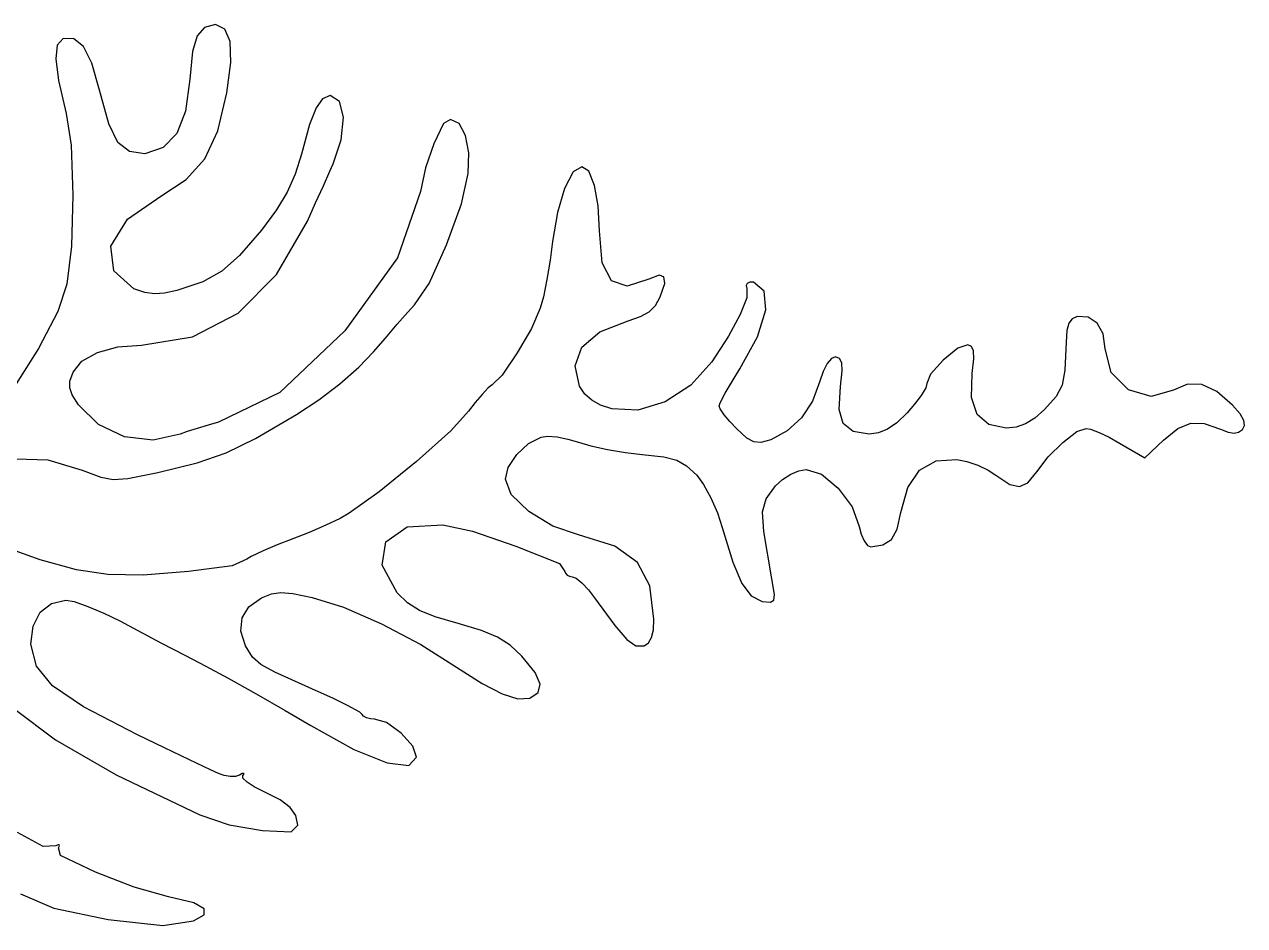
# Model space of a CAD drawing. Extents: x -744 to 286, y -828 to 175.
# Drawn here: x -480.8 to -275.2, y -593.5 to -441.7 of the extents above; entities that cross this region are included whole.
import ezdxf

# ---------------------------------------------------------------- set-up
doc = ezdxf.new("R2010")
doc.units = 0
doc.layers.get('0').update_dxf_attribs({"linetype": 'CONTINUOUS'})

msp = doc.modelspace()

# ---------------------------------------------------------------- linework, layer by layer
for p, q in [((-448.64, -441.67), (-450.48, -442.19)), ((-447.06, -442.46), (-448.64, -441.67)), ((-451.71, -443.58), (-452.48, -446.22)), ((-450.48, -442.19), (-451.71, -443.58)), ((-446.16, -444.55), (-447.06, -442.46)), ((-475.28, -445.17), (-475.54, -447.47)), ((-474.27, -444.05), (-475.28, -445.17)), ((-472.46, -444.09), (-474.27, -444.05)), ((-470.85, -445.39), (-472.46, -444.09)), ((-469.43, -448.21), (-470.85, -445.39)), ((-446.02, -448.09), (-446.16, -444.55)), ((-475.54, -447.47), (-475.09, -451.11)), ((-452.48, -446.22), (-452.93, -450.91)), ((-446.68, -453.2), (-446.02, -448.09)), ((-468.15, -452.76), (-469.43, -448.21)), ((-475.09, -451.11), (-473.77, -456.67)), ((-452.93, -450.91), (-453.66, -456.28)), ((-466.61, -458.4), (-468.15, -452.76)), ((-448.23, -459.58), (-446.68, -453.2)), ((-430.56, -454.2), (-431.67, -455.72)), ((-429.28, -453.67), (-430.56, -454.2)), ((-427.73, -454.65), (-429.28, -453.67)), ((-453.66, -456.28), (-455.15, -460.07)), ((-431.67, -455.72), (-432.77, -458.55)), ((-427.07, -457.32), (-427.73, -454.65)), ((-473.77, -456.67), (-472.92, -462.01)), ((-465.04, -461.55), (-466.61, -458.4)), ((-427.43, -461.11), (-427.07, -457.32)), ((-410.21, -458.39), (-411.81, -461.8)), ((-409.03, -457.68), (-410.21, -458.39)), ((-407.58, -458.37), (-409.03, -457.68)), ((-406.51, -460.36), (-407.58, -458.37)), ((-455.15, -460.07), (-457.45, -462.42)), ((-450.43, -464.29), (-448.23, -459.58)), ((-432.77, -458.55), (-434.15, -463.55)), ((-405.96, -463.31), (-406.51, -460.36)), ((-472.92, -462.01), (-472.66, -470.42)), ((-463.1, -463.1), (-465.04, -461.55)), ((-457.45, -462.42), (-460.53, -463.48)), ((-428.8, -465.17), (-427.43, -461.11)), ((-411.81, -461.8), (-413.23, -465.86)), ((-460.53, -463.48), (-463.1, -463.1)), ((-453.53, -467.82), (-450.43, -464.29)), ((-434.15, -463.55), (-435.2, -466.92)), ((-406.07, -466.77), (-405.96, -463.31)), ((-430.43, -468.84), (-429.33, -466.37)), ((-429.33, -466.37), (-428.8, -465.17)), ((-413.23, -465.86), (-414.07, -469.82)), ((-388.35, -466.48), (-389.79, -469.33)), ((-386.89, -465.67), (-388.35, -466.48)), ((-385.72, -466.38), (-386.89, -465.67)), ((-384.77, -468.8), (-385.72, -466.38)), ((-457.81, -470.62), (-453.53, -467.82)), ((-435.2, -466.92), (-436.53, -469.93)), ((-407.19, -471.91), (-406.07, -466.77)), ((-472.66, -470.42), (-472.88, -479.05)), ((-463.42, -474.46), (-457.81, -470.62)), ((-436.53, -469.93), (-438.35, -472.93)), ((-431.74, -471.75), (-430.43, -468.84)), ((-414.07, -469.82), (-417.96, -480.97)), ((-389.79, -469.33), (-391.02, -473.38)), ((-384.12, -472.26), (-384.77, -468.8)), ((-433.12, -474.83), (-431.74, -471.75)), ((-409.7, -478.8), (-407.19, -471.91)), ((-383.93, -476.45), (-384.12, -472.26)), ((-466.26, -479.02), (-463.42, -474.46)), ((-438.35, -472.93), (-440.87, -476.33)), ((-438.32, -483.78), (-433.12, -474.83)), ((-391.02, -473.38), (-391.81, -478.23)), ((-440.87, -476.33), (-444.55, -480.62)), ((-383.48, -481.86), (-383.93, -476.45)), ((-412.62, -485.33), (-409.7, -478.8)), ((-391.81, -478.23), (-392.23, -481.4)), ((-472.88, -479.05), (-473.68, -485.44)), ((-465.76, -483.19), (-466.26, -479.02)), ((-444.55, -480.62), (-447.54, -483.25)), ((-417.96, -480.97), (-426.84, -493.29)), ((-392.23, -481.4), (-392.78, -484.66)), ((-381.91, -484.87), (-383.48, -481.86)), ((-462.35, -486.2), (-465.76, -483.19)), ((-450.77, -485.03), (-455.13, -486.52)), ((-447.54, -483.25), (-450.77, -485.03)), ((-444.82, -490.33), (-438.32, -483.78)), ((-392.78, -484.66), (-393.38, -487.57)), ((-379.28, -485.76), (-381.91, -484.87)), ((-375.6, -484.59), (-379.28, -485.76)), ((-373.89, -483.9), (-375.6, -484.59)), ((-373.07, -484.21), (-373.89, -483.9)), ((-372.91, -485.29), (-373.07, -484.21)), ((-358.61, -485.1), (-359.03, -485.29)), ((-357.98, -485.11), (-358.61, -485.1)), ((-356.19, -486.58), (-357.98, -485.11)), ((-473.68, -485.44), (-475.17, -490.04)), ((-460.52, -486.82), (-462.35, -486.2)), ((-458.9, -487.07), (-460.52, -486.82)), ((-457.2, -486.97), (-458.9, -487.07)), ((-455.13, -486.52), (-457.2, -486.97)), ((-415.06, -488.88), (-412.62, -485.33)), ((-373.69, -487.54), (-372.91, -485.29)), ((-359.03, -485.29), (-359.19, -485.67)), ((-359.19, -485.67), (-359.1, -486.18)), ((-359.1, -486.18), (-359.08, -487.74)), ((-355.89, -489.73), (-356.19, -486.58)), ((-416.21, -490.15), (-415.06, -488.88)), ((-393.38, -487.57), (-393.92, -489.49)), ((-375.55, -490.08), (-374.5, -489.01)), ((-374.5, -489.01), (-373.69, -487.54)), ((-359.08, -487.74), (-360.23, -490.56)), ((-475.17, -490.04), (-478.41, -496.27)), ((-452.47, -494.3), (-444.82, -490.33)), ((-417.99, -492.18), (-416.21, -490.15)), ((-393.92, -489.49), (-395.39, -492.87)), ((-379.08, -491.58), (-377, -490.9)), ((-377, -490.9), (-375.55, -490.08)), ((-360.23, -490.56), (-362.18, -494.16)), ((-357.29, -494.31), (-355.89, -489.73)), ((-304.3, -491.26), (-304.87, -492.01)), ((-303.45, -490.87), (-304.3, -491.26)), ((-301.58, -490.97), (-303.45, -490.87)), ((-300.06, -491.98), (-301.58, -490.97)), ((-426.84, -493.29), (-437.8, -503.66)), ((-420, -494.5), (-417.99, -492.18)), ((-395.39, -492.87), (-397.77, -497)), ((-383.86, -493.44), (-379.08, -491.58)), ((-305.19, -493.24), (-305.31, -495.2)), ((-304.87, -492.01), (-305.19, -493.24)), ((-299.08, -493.82), (-300.06, -491.98)), ((-461.07, -495.68), (-452.47, -494.3)), ((-421.97, -496.8), (-420, -494.5)), ((-386.92, -496.05), (-383.86, -493.44)), ((-362.18, -494.16), (-365, -498.52)), ((-360.25, -499.68), (-357.29, -494.31)), ((-305.31, -495.2), (-305.5, -499.94)), ((-298.75, -496.3), (-299.08, -493.82)), ((-478.41, -496.27), (-482.17, -502.21)), ((-471.11, -498.4), (-468.5, -496.94)), ((-468.5, -496.94), (-465.06, -496)), ((-465.06, -496), (-461.07, -495.68)), ((-424.48, -499.43), (-421.97, -496.8)), ((-397.77, -497), (-400.31, -500.76)), ((-388.03, -499.19), (-386.92, -496.05)), ((-323.55, -496.22), (-326.01, -498.25)), ((-321.88, -495.67), (-323.55, -496.22)), ((-321.25, -495.95), (-321.88, -495.67)), ((-320.91, -496.67), (-321.25, -495.95)), ((-320.86, -498.03), (-320.91, -496.67)), ((-297.69, -500.28), (-298.75, -496.3)), ((-472.6, -500.25), (-471.11, -498.4)), ((-427.65, -502.21), (-424.48, -499.43)), ((-387.28, -502.61), (-388.03, -499.19)), ((-365, -498.52), (-368.51, -502.45)), ((-345.56, -498.8), (-346.22, -500.11)), ((-344.86, -497.95), (-345.56, -498.8)), ((-344.17, -497.67), (-344.86, -497.95)), ((-343.47, -497.95), (-344.17, -497.67)), ((-343.1, -498.65), (-343.47, -497.95)), ((-343.05, -500.03), (-343.1, -498.65)), ((-326.01, -498.25), (-328.18, -500.57)), ((-321.12, -500.45), (-320.86, -498.03)), ((-473.13, -501.74), (-472.6, -500.25)), ((-400.31, -500.76), (-402.02, -502.39)), ((-361.59, -501.82), (-360.25, -499.68)), ((-346.22, -500.11), (-346.78, -501.79)), ((-343.34, -502.67), (-343.05, -500.03)), ((-328.18, -500.57), (-328.75, -502.14)), ((-321.24, -504.51), (-321.12, -500.45)), ((-305.5, -499.94), (-305.97, -502.44)), ((-294.81, -503.25), (-297.69, -500.28)), ((-473.18, -502.89), (-473.13, -501.74)), ((-472.75, -504.09), (-473.18, -502.89)), ((-431.23, -504.93), (-427.65, -502.21)), ((-402.67, -502.91), (-403.7, -504.02)), ((-402.02, -502.39), (-402.67, -502.91)), ((-386.39, -503.93), (-387.28, -502.61)), ((-368.51, -502.45), (-372.85, -505.26)), ((-362.72, -503.77), (-361.59, -501.82)), ((-346.78, -501.79), (-348.04, -505.12)), ((-343.55, -506.51), (-343.34, -502.67)), ((-328.94, -502.89), (-329.74, -504.17)), ((-328.75, -502.14), (-328.94, -502.89)), ((-305.97, -502.44), (-306.97, -504.34)), ((-290.95, -504.35), (-294.81, -503.25)), ((-287.24, -503.26), (-290.95, -504.35)), ((-284.84, -502.26), (-287.24, -503.26)), ((-282.42, -502.31), (-284.84, -502.26)), ((-279.93, -503.48), (-282.42, -502.31)), ((-277.3, -505.79), (-279.93, -503.48)), ((-471.68, -505.77), (-472.75, -504.09)), ((-437.8, -503.66), (-448.09, -508.69)), ((-434.97, -507.39), (-431.23, -504.93)), ((-404.85, -505.38), (-405.99, -506.84)), ((-403.7, -504.02), (-404.85, -505.38)), ((-385.23, -504.98), (-386.39, -503.93)), ((-383.73, -505.8), (-385.23, -504.98)), ((-372.85, -505.26), (-377.47, -506.65)), ((-363.75, -505.97), (-363.61, -505.41)), ((-363.61, -505.41), (-362.72, -503.77)), ((-348.04, -505.12), (-349.9, -507.93)), ((-330.83, -505.63), (-332.11, -507.1)), ((-329.74, -504.17), (-330.83, -505.63)), ((-320.3, -507.37), (-321.24, -504.51)), ((-306.97, -504.34), (-308.94, -506.56)), ((-468.32, -509.07), (-471.68, -505.77)), ((-441.9, -511.44), (-434.97, -507.39)), ((-405.99, -506.84), (-408.95, -510.13)), ((-381.83, -506.42), (-383.73, -505.8)), ((-377.47, -506.65), (-381.83, -506.42)), ((-363.6, -506.45), (-363.75, -505.97)), ((-362.89, -507.44), (-363.6, -506.45)), ((-361.94, -508.57), (-362.89, -507.44)), ((-342.85, -508.9), (-343.55, -506.51)), ((-332.11, -507.1), (-333.84, -508.76)), ((-318.33, -509.07), (-320.3, -507.37)), ((-308.94, -506.56), (-310.58, -507.98)), ((-276, -507.29), (-277.3, -505.79)), ((-275.35, -508.37), (-276, -507.29)), ((-463.92, -511.14), (-468.32, -509.07)), ((-451.7, -509.72), (-453.38, -510.27)), ((-449.85, -509.17), (-451.7, -509.72)), ((-448.09, -508.69), (-449.85, -509.17)), ((-360.82, -509.75), (-361.94, -508.57)), ((-359.08, -511.36), (-360.82, -509.75)), ((-349.9, -507.93), (-352.28, -510.13)), ((-341.21, -510.22), (-342.85, -508.9)), ((-333.84, -508.76), (-335.4, -509.85)), ((-315.38, -509.67), (-318.33, -509.07)), ((-313.71, -509.49), (-315.38, -509.67)), ((-312.14, -508.94), (-313.71, -509.49)), ((-310.58, -507.98), (-312.14, -508.94)), ((-303.49, -510.22), (-301.92, -509.71)), ((-301.92, -509.71), (-301.17, -509.83)), ((-288.91, -511.68), (-286.49, -509.74)), ((-286.49, -509.74), (-284.32, -508.86)), ((-284.32, -508.86), (-282.05, -508.9)), ((-282.05, -508.9), (-279.27, -509.85)), ((-275.58, -509.91), (-275.24, -509.21)), ((-275.24, -509.21), (-275.35, -508.37)), ((-459.11, -511.73), (-463.92, -511.14)), ((-454.54, -510.71), (-459.11, -511.73)), ((-453.38, -510.27), (-454.54, -510.71)), ((-446.82, -513.83), (-441.9, -511.44)), ((-408.95, -510.13), (-414.77, -515.3)), ((-395.9, -512.27), (-393.76, -511.18)), ((-393.76, -511.18), (-392.68, -511.03)), ((-392.68, -511.03), (-391.06, -511.16)), ((-391.06, -511.16), (-389.24, -511.51)), ((-389.24, -511.51), (-387.47, -512.04)), ((-357.91, -512.01), (-359.08, -511.36)), ((-355.07, -511.62), (-356.73, -512.09)), ((-352.28, -510.13), (-355.07, -511.62)), ((-338.49, -510.67), (-341.21, -510.22)), ((-336.91, -510.46), (-338.49, -510.67)), ((-335.4, -509.85), (-336.91, -510.46)), ((-305.87, -512.09), (-303.49, -510.22)), ((-301.17, -509.83), (-299.74, -510.42)), ((-299.74, -510.42), (-298.06, -511.22)), ((-298.06, -511.22), (-296.33, -512.18)), ((-292.05, -514.68), (-288.91, -511.68)), ((-279.27, -509.85), (-277.99, -510.35)), ((-277.99, -510.35), (-277.02, -510.51)), ((-277.02, -510.51), (-276.25, -510.36)), ((-276.25, -510.36), (-275.58, -509.91)), ((-451.71, -515.52), (-446.82, -513.83)), ((-397.87, -514.12), (-395.9, -512.27)), ((-387.47, -512.04), (-385.4, -512.66)), ((-385.4, -512.66), (-382.58, -513.27)), ((-382.58, -513.27), (-379.54, -513.77)), ((-379.54, -513.77), (-376.75, -514.09)), ((-356.73, -512.09), (-357.91, -512.01)), ((-308.31, -514.5), (-305.87, -512.09)), ((-296.33, -512.18), (-292.05, -514.68)), ((-482.23, -514.87), (-476.86, -515)), ((-476.86, -515), (-471.08, -516.76)), ((-458.33, -517.14), (-451.71, -515.52)), ((-414.77, -515.3), (-421.04, -520.43)), ((-399.28, -516.28), (-397.87, -514.12)), ((-376.75, -514.09), (-373.09, -514.49)), ((-373.09, -514.49), (-370.91, -515.05)), ((-370.91, -515.05), (-369.26, -516)), ((-330, -516.73), (-327.19, -515.17)), ((-327.19, -515.17), (-323.71, -514.95)), ((-323.71, -514.95), (-322.02, -515.31)), ((-322.02, -515.31), (-320.17, -515.94)), ((-320.17, -515.94), (-318.45, -516.73)), ((-310.24, -517.02), (-308.31, -514.5)), ((-471.08, -516.76), (-467.94, -517.96)), ((-467.94, -517.96), (-465.84, -518.34)), ((-463.39, -518.15), (-458.33, -517.14)), ((-399.75, -518.29), (-399.28, -516.28)), ((-369.26, -516), (-367.53, -517.62)), ((-367.53, -517.62), (-366.38, -519.18)), ((-353.06, -518.33), (-351.68, -517.45)), ((-351.68, -517.45), (-350.31, -516.87)), ((-350.31, -516.87), (-349.11, -516.67)), ((-349.11, -516.67), (-346.51, -517.44)), ((-346.51, -517.44), (-343.7, -519.78)), ((-332, -519.67), (-330, -516.73)), ((-318.45, -516.73), (-317.15, -517.57)), ((-317.15, -517.57), (-314.8, -519.16)), ((-311.76, -518.89), (-310.24, -517.02)), ((-465.84, -518.34), (-463.39, -518.15)), ((-398.81, -520.85), (-399.75, -518.29)), ((-366.38, -519.18), (-365.15, -521.44)), ((-355.85, -521.61), (-354.28, -519.42)), ((-354.28, -519.42), (-353.06, -518.33)), ((-343.7, -519.78), (-341.37, -522.95)), ((-333.15, -523.9), (-332, -519.67)), ((-314.8, -519.16), (-313.17, -519.53)), ((-313.17, -519.53), (-311.76, -518.89)), ((-421.04, -520.43), (-426.07, -524.01)), ((-395.82, -523.7), (-398.81, -520.85)), ((-365.15, -521.44), (-364.04, -523.97)), ((-356.45, -523.79), (-355.85, -521.61)), ((-426.07, -524.01), (-427.6, -524.87)), ((-391.76, -526.18), (-395.82, -523.7)), ((-364.04, -523.97), (-363.24, -526.4)), ((-356.26, -527.08), (-356.45, -523.79)), ((-341.37, -522.95), (-340.17, -526.25)), ((-333.78, -526.71), (-333.15, -523.9)), ((-430.03, -526.03), (-432.81, -527.24)), ((-427.6, -524.87), (-430.03, -526.03)), ((-416.32, -526.31), (-410.34, -525.98)), ((-410.34, -525.98), (-405.33, -527.03)), ((-387.45, -527.64), (-391.76, -526.18)), ((-340.17, -526.25), (-339.83, -527.56)), ((-432.81, -527.24), (-435.57, -528.33)), ((-419.94, -528.8), (-416.32, -526.31)), ((-405.33, -527.03), (-398.01, -529.56)), ((-381.35, -529.56), (-387.45, -527.64)), ((-363.24, -526.4), (-361.48, -532.25)), ((-354.95, -534.75), (-356.26, -527.08)), ((-339.83, -527.56), (-339.33, -528.67)), ((-334.74, -528.43), (-333.78, -526.71)), ((-478.16, -531.85), (-483.74, -529.83)), ((-440.61, -530.37), (-442.58, -531.27)), ((-438.21, -529.36), (-440.61, -530.37)), ((-435.57, -528.33), (-438.21, -529.36)), ((-420.54, -532.78), (-419.94, -528.8)), ((-398.01, -529.56), (-390.63, -532.48)), ((-377.52, -532.28), (-381.35, -529.56)), ((-339.33, -528.67), (-338.76, -529.44)), ((-338.76, -529.44), (-338.22, -529.67)), ((-338.22, -529.67), (-336.16, -529.36)), ((-336.16, -529.36), (-334.74, -528.43)), ((-472.02, -533.54), (-478.16, -531.85)), ((-443.33, -531.75), (-445.82, -532.86)), ((-442.58, -531.27), (-443.33, -531.75)), ((-375.44, -536.22), (-377.52, -532.28)), ((-361.48, -532.25), (-359.95, -535.82)), ((-466.75, -534.35), (-472.02, -533.54)), ((-460.82, -534.45), (-466.75, -534.35)), ((-453.16, -533.84), (-460.82, -534.45)), ((-445.82, -532.86), (-453.16, -533.84)), ((-418, -537.44), (-420.54, -532.78)), ((-390.63, -532.48), (-389.75, -533.8)), ((-389.75, -533.8), (-389.65, -534.13)), ((-389.65, -534.13), (-389.38, -534.43)), ((-389.38, -534.43), (-388.97, -534.63)), ((-388.97, -534.63), (-388.5, -534.7)), ((-388.5, -534.7), (-387.86, -534.92)), ((-387.86, -534.92), (-386.88, -535.76)), ((-386.88, -535.76), (-385.8, -536.92)), ((-374.75, -541.86), (-375.44, -536.22)), ((-359.95, -535.82), (-358.37, -537.91)), ((-354.45, -537.72), (-354.95, -534.75)), ((-442.97, -539.76), (-440.89, -538.25)), ((-440.89, -538.25), (-439.2, -537.57)), ((-439.2, -537.57), (-437.6, -537.34)), ((-437.6, -537.34), (-435.59, -537.52)), ((-435.59, -537.52), (-432.33, -538.2)), ((-432.33, -538.2), (-427.06, -539.84)), ((-416.26, -539.1), (-418, -537.44)), ((-385.8, -536.92), (-384.75, -538.28)), ((-384.75, -538.28), (-381.36, -542.94)), ((-358.37, -537.91), (-356.51, -538.87)), ((-354.55, -538.65), (-354.45, -537.72)), ((-478.13, -540.69), (-476.24, -539.21)), ((-476.24, -539.21), (-473.84, -538.68)), ((-473.84, -538.68), (-472.44, -538.9)), ((-472.44, -538.9), (-470.1, -539.7)), ((-470.1, -539.7), (-467.43, -540.83)), ((-444.14, -541.65), (-442.97, -539.76)), ((-427.06, -539.84), (-420.65, -542.64)), ((-414.26, -540.37), (-416.26, -539.1)), ((-411.6, -541.46), (-414.26, -540.37)), ((-356.51, -538.87), (-355.09, -539.01)), ((-355.09, -539.01), (-354.55, -538.65)), ((-479.34, -543.05), (-478.13, -540.69)), ((-467.43, -540.83), (-464.75, -542.16)), ((-464.75, -542.16), (-461.69, -543.78)), ((-444.33, -543.86), (-444.14, -541.65)), ((-420.65, -542.64), (-414.03, -546.13)), ((-407.75, -542.59), (-411.6, -541.46)), ((-403.8, -543.75), (-407.75, -542.59)), ((-374.84, -543.65), (-374.75, -541.86)), ((-479.75, -546.06), (-479.34, -543.05)), ((-461.69, -543.78), (-457.81, -545.83)), ((-443.56, -546.32), (-444.33, -543.86)), ((-401.1, -544.87), (-403.8, -543.75)), ((-381.36, -542.94), (-379.3, -545.29)), ((-375.14, -544.96), (-374.84, -543.65)), ((-478.79, -549.75), (-479.75, -546.06)), ((-457.81, -545.83), (-453.78, -547.94)), ((-442.37, -548.23), (-443.56, -546.32)), ((-414.03, -546.13), (-408.03, -549.92)), ((-398.99, -546.23), (-401.1, -544.87)), ((-397, -548.1), (-398.99, -546.23)), ((-379.3, -545.29), (-377.77, -546.33)), ((-377.77, -546.33), (-376.4, -546.37)), ((-376.4, -546.37), (-375.66, -545.85)), ((-375.66, -545.85), (-375.14, -544.96)), ((-453.78, -547.94), (-450.25, -549.78)), ((-441, -549.49), (-442.37, -548.23)), ((-394.77, -550.82), (-397, -548.1)), ((-476.05, -553.08), (-478.79, -549.75)), ((-450.25, -549.78), (-446.49, -551.79)), ((-438.59, -550.79), (-441, -549.49)), ((-431.75, -553.85), (-438.59, -550.79)), ((-408.03, -549.92), (-403.71, -552.71)), ((-393.9, -552.8), (-394.77, -550.82)), ((-446.49, -551.79), (-441.75, -554.44)), ((-403.71, -552.71), (-400.33, -554.44)), ((-394.25, -554.19), (-393.9, -552.8)), ((-470.87, -556.63), (-476.05, -553.08)), ((-441.75, -554.44), (-436.86, -557.24)), ((-428.85, -555.17), (-431.75, -553.85)), ((-400.33, -554.44), (-397.66, -555.25)), ((-395.63, -555.14), (-394.25, -554.19)), ((-482.58, -556.89), (-475.56, -562.2)), ((-461.75, -561.31), (-470.87, -556.63)), ((-426.35, -556.4), (-428.85, -555.17)), ((-424.29, -557.5), (-426.35, -556.4)), ((-397.66, -555.25), (-395.63, -555.14)), ((-436.86, -557.24), (-432.57, -559.79)), ((-423.91, -557.91), (-424.29, -557.5)), ((-423.66, -558.2), (-423.91, -557.91)), ((-423.16, -558.45), (-423.66, -558.2)), ((-422.52, -558.62), (-423.16, -558.45)), ((-421.82, -558.67), (-422.52, -558.62)), ((-419.79, -559.24), (-421.82, -558.67)), ((-432.57, -559.79), (-425.33, -563.8)), ((-417.36, -561.04), (-419.79, -559.24)), ((-415.35, -563.25), (-417.36, -561.04)), ((-475.56, -562.2), (-465.33, -568.08)), ((-457.18, -563.5), (-461.75, -561.31)), ((-414.75, -565.08), (-415.35, -563.25)), ((-452.99, -565.52), (-457.18, -563.5)), ((-425.33, -563.8), (-419.68, -566.05)), ((-416.06, -566.48), (-414.75, -565.08)), ((-449.48, -567.21), (-452.99, -565.52)), ((-448.09, -567.87), (-449.48, -567.21)), ((-419.68, -566.05), (-416.06, -566.48)), ((-465.33, -568.08), (-451.25, -574.79)), ((-447.17, -568.21), (-448.09, -567.87)), ((-446.17, -568.38), (-447.17, -568.21)), ((-445.26, -568.36), (-446.17, -568.38)), ((-444.59, -568.13), (-445.26, -568.36)), ((-444.11, -567.87), (-444.59, -568.13)), ((-443.86, -567.82), (-444.11, -567.87)), ((-444, -568.62), (-443.99, -568.18)), ((-443.28, -569.31), (-444, -568.62)), ((-443.99, -568.18), (-443.81, -567.92)), ((-443.81, -567.92), (-443.86, -567.82)), ((-442.08, -570.1), (-443.28, -569.31)), ((-440.52, -570.89), (-442.08, -570.1)), ((-437.71, -572.29), (-440.52, -570.89)), ((-436.02, -573.56), (-437.71, -572.29)), ((-451.25, -574.79), (-446.33, -576.48)), ((-435.1, -574.92), (-436.02, -573.56)), ((-434.76, -576.54), (-435.1, -574.92)), ((-446.33, -576.48), (-440.71, -577.47)), ((-440.71, -577.47), (-435.88, -577.69)), ((-435.88, -577.69), (-434.76, -576.54)), ((-477.62, -580.16), (-481.97, -577.77)), ((-475.54, -580.05), (-477.62, -580.16)), ((-475.14, -579.84), (-475.54, -580.05)), ((-474.94, -579.86), (-475.14, -579.84)), ((-475.07, -580.39), (-474.89, -580.03)), ((-474.71, -581.68), (-475.07, -580.39)), ((-474.89, -580.03), (-474.94, -579.86)), ((-468.85, -584.45), (-474.71, -581.68)), ((-462.34, -587.02), (-468.85, -584.45)), ((-456.51, -588.62), (-462.34, -587.02)), ((-481.46, -588.09), (-475.86, -590.53)), ((-452.24, -589.65), (-456.51, -588.62)), ((-450.5, -590.64), (-452.24, -589.65)), ((-475.86, -590.53), (-466.67, -592.43)), ((-452.3, -592.69), (-450.53, -591.65)), ((-450.53, -591.65), (-450.5, -590.64)), ((-466.67, -592.43), (-457.47, -593.47)), ((-457.47, -593.47), (-452.3, -592.69))]:
    msp.add_line(p, q)

doc.saveas('drawing.dxf')
